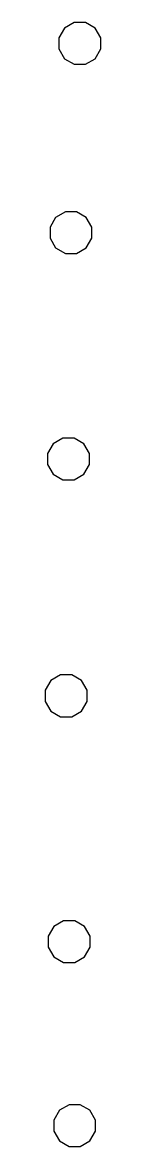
# Model space of a CAD drawing. Extents: x -1.99 to 2.08, y -1.84 to 1.8.
# Drawn here: x 1.901 to 2.08, y -1.836 to 1.801 of the extents above.
import ezdxf

# ---------------------------------------------------------------- set-up
doc = ezdxf.new("R2010")
doc.units = 0
doc.header["$MEASUREMENT"] = 0
doc.layers.add('C', color=7, linetype='Continuous')

msp = doc.modelspace()

# ---------------------------------------------------------------- linework, layer by layer
at = {"layer": 'C'}
for points in [[(1.9942, 1.8006), (1.9628, 1.7825), (1.9447, 1.7511), (1.9447, 1.7149), (1.9628, 1.6835), (1.9942, 1.6654), (2.0304, 1.6654), (2.0618, 1.6835), (2.0799, 1.7149), (2.0799, 1.7511), (2.0618, 1.7825), (2.0304, 1.8006)], [(1.9655, 1.1881), (1.9341, 1.17), (1.916, 1.1386), (1.916, 1.1024), (1.9341, 1.071), (1.9655, 1.0529), (2.0017, 1.0529), (2.0331, 1.071), (2.0512, 1.1024), (2.0512, 1.1386), (2.0331, 1.17), (2.0017, 1.1881)], [(1.9577, 0.4559), (1.9264, 0.4378), (1.9082, 0.4064), (1.9082, 0.3702), (1.9264, 0.3388), (1.9577, 0.3207), (1.994, 0.3207), (2.0254, 0.3388), (2.0435, 0.3702), (2.0435, 0.4064), (2.0254, 0.4378), (1.994, 0.4559)], [(1.9501, -0.3106), (1.9187, -0.3287), (1.9006, -0.3601), (1.9006, -0.3963), (1.9187, -0.4277), (1.9501, -0.4458), (1.9863, -0.4458), (2.0177, -0.4277), (2.0358, -0.3963), (2.0358, -0.3601), (2.0177, -0.3287), (1.9863, -0.3106)], [(1.9597, -1.1058), (1.9283, -1.1239), (1.9102, -1.1553), (1.9102, -1.1916), (1.9283, -1.2229), (1.9597, -1.241), (1.9959, -1.241), (2.0273, -1.2229), (2.0454, -1.1916), (2.0454, -1.1553), (2.0273, -1.1239), (1.9959, -1.1058)], [(1.9774, -1.701), (1.9461, -1.7191), (1.928, -1.7505), (1.928, -1.7867), (1.9461, -1.8181), (1.9774, -1.8362), (2.0137, -1.8362), (2.0451, -1.8181), (2.0632, -1.7867), (2.0632, -1.7505), (2.0451, -1.7191), (2.0137, -1.701)]]:
    msp.add_lwpolyline(points, close=True, dxfattribs=at)

doc.saveas('drawing.dxf')
